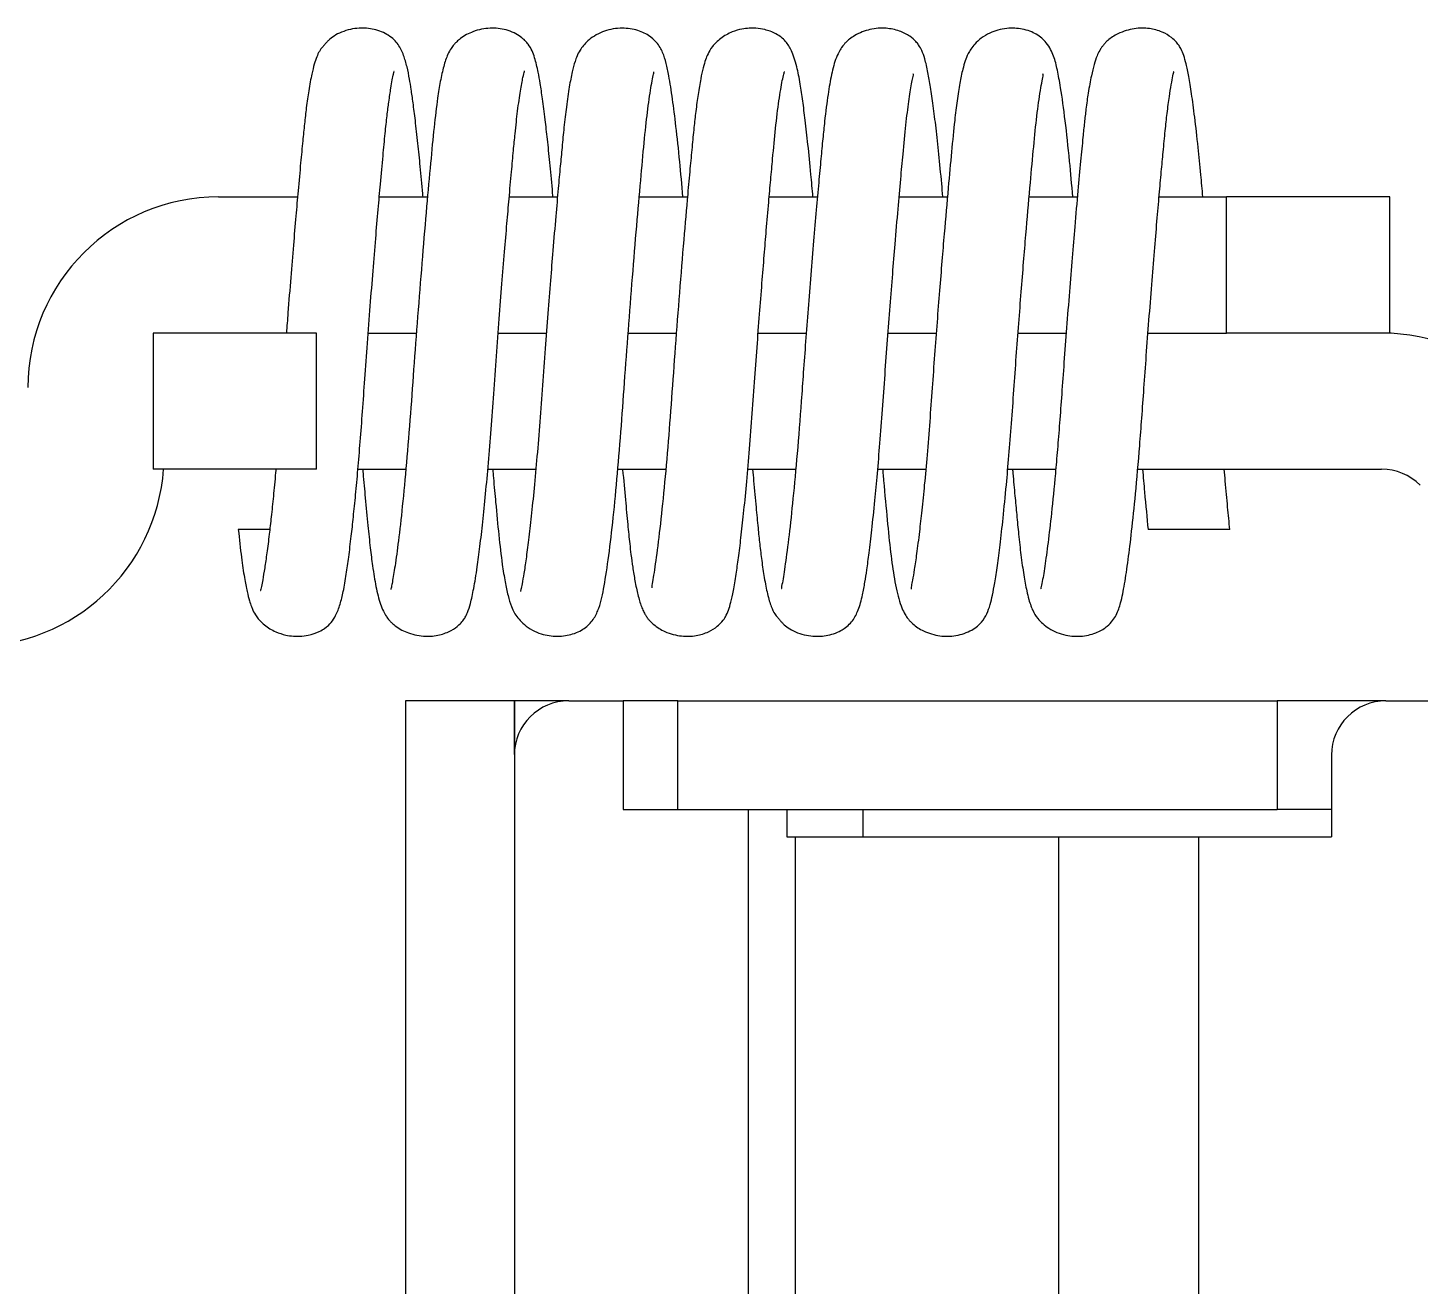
# Model space of a CAD drawing. Extents: x -3080 to 28500, y -1326 to 31609.
# Drawn here: x 15015.49 to 15018.046, y 26406.261 to 26408.572 of the extents above; entities that cross this region are included whole.
import ezdxf

# ---------------------------------------------------------------- set-up
doc = ezdxf.new("R2010")
doc.units = 0
doc.header["$LTSCALE"] = 100
doc.layers.add('0-xref', color=8, linetype='Continuous')
doc.layers.add('188K-SM-07-F10-MECH-CR PIPE-Y2257103$0$AP7P1-SM-08-FNN-120-A(4)-SMP$0$15P6-SM-08-FNN-320-A(10)-UIS-TCM$0$15P6-SM-08-FNN-00-(@10)170308-MIC$0$0-CDS', color=140, linetype='Continuous')

# ---------------------------------------------------------------- blocks, each defined once
blk = doc.blocks.new('188K-SM-07-F10-MECH-CR PIPE-Y2257103$0$CDS-CVD')
at = {"layer": '188K-SM-07-F10-MECH-CR PIPE-Y2257103$0$AP7P1-SM-08-FNN-120-A(4)-SMP$0$15P6-SM-08-FNN-320-A(10)-UIS-TCM$0$15P6-SM-08-FNN-00-(@10)170308-MIC$0$0-CDS', "ltscale": 0.1}
for p, q in [((15015.84, -72926.5019), (15015.985, -72926.5019)), ((15016.1351, -72926.5019), (15016.2236, -72926.5019)), ((15016.3736, -72926.5019), (15016.4622, -72926.5019)), ((15016.6122, -72926.5019), (15016.7007, -72926.5019)), ((15016.8508, -72926.5019), (15016.9393, -72926.5019)), ((15017.0894, -72926.5019), (15017.1779, -72926.5019)), ((15017.3279, -72926.5019), (15017.4164, -72926.5019)), ((15017.5665, -72926.5019), (15017.69, -72926.5019)), ((15017.69, -72926.7519), (15017.69, -72926.5019)), ((15017.99, -72926.5019), (15017.69, -72926.5019)), ((15017.99, -72926.7519), (15017.99, -72926.5019)), ((15015.72, -72926.7519), (15015.72, -72927.0019)), ((15016.02, -72926.7519), (15015.72, -72926.7519)), ((15016.02, -72927.0019), (15016.02, -72926.7519)), ((15016.1148, -72926.7519), (15016.2031, -72926.7519)), ((15016.3533, -72926.7519), (15016.4417, -72926.7519)), ((15016.5919, -72926.7519), (15016.6803, -72926.7519)), ((15016.8305, -72926.7519), (15016.9188, -72926.7519)), ((15017.069, -72926.7519), (15017.1574, -72926.7519)), ((15017.3076, -72926.7519), (15017.3959, -72926.7519)), ((15017.5462, -72926.7519), (15017.69, -72926.7519)), ((15017.99, -72926.7519), (15017.69, -72926.7519)), ((15016.02, -72927.0019), (15015.72, -72927.0019)), ((15016.0958, -72927.0019), (15016.1838, -72927.0019)), ((15016.3344, -72927.0019), (15016.4224, -72927.0019)), ((15016.5729, -72927.0019), (15016.6609, -72927.0019)), ((15016.8115, -72927.0019), (15016.8994, -72927.0019)), ((15017.0501, -72927.0019), (15017.1381, -72927.0019)), ((15017.2886, -72927.0019), (15017.3767, -72927.0019)), ((15017.5271, -72927.0019), (15017.975, -72927.0019)), ((15015.9337, -72927.1127), (15015.8763, -72927.1127)), ((15017.6213, -72927.1127), (15017.5463, -72927.1127)), ((15017.6963, -72927.1127), (15017.6213, -72927.1127)), ((15016.183, -72927.4269), (15016.183, -72929.5269)), ((15016.383, -72927.4269), (15016.183, -72927.4269)), ((15016.383, -72927.4269), (15016.383, -72929.5269)), ((15016.483, -72927.4269), (15016.383, -72927.4269)), ((15016.383, -72927.5255), (15016.383, -72927.4269)), ((15016.483, -72927.4269), (15016.583, -72927.4269)), ((15016.583, -72927.4269), (15016.583, -72927.6269)), ((15016.683, -72927.4269), (15016.583, -72927.4269)), ((15016.683, -72927.6269), (15016.683, -72927.4269)), ((15016.683, -72927.4269), (15017.783, -72927.4269)), ((15017.783, -72927.4269), (15017.783, -72927.6269)), ((15017.983, -72927.4269), (15017.783, -72927.4269)), ((15017.983, -72927.4269), (15018.283, -72927.4269)), ((15017.883, -72927.5269), (15017.883, -72927.6769)), ((15016.583, -72927.6269), (15016.683, -72927.6269)), ((15016.683, -72927.6269), (15017.783, -72927.6269)), ((15016.8131, -72929.3269), (15016.8131, -72927.6269)), ((15016.883, -72927.6269), (15016.883, -72927.6769)), ((15017.0227, -72927.6269), (15017.0227, -72927.6769)), ((15017.883, -72927.6269), (15017.783, -72927.6269)), ((15016.883, -72927.6769), (15016.8989, -72927.6769)), ((15016.8989, -72929.2769), (15016.8989, -72927.6769)), ((15016.8989, -72927.6769), (15017.3824, -72927.6769)), ((15017.3824, -72929.2769), (15017.3824, -72927.6769)), ((15017.3824, -72927.6769), (15017.6396, -72927.6769)), ((15017.6396, -72927.6769), (15017.883, -72927.6769)), ((15017.6396, -72929.2769), (15017.6396, -72927.6769))]:
    blk.add_line(p, q, dxfattribs=at)
for centre, radius, start, end in [((15015.84, -72926.8519), 0.35, 90, 180), ((15017.975, -72927.1019), 0.35, 45, 90), ((15015.39, -72926.9769), 0.35, 270, 355.904), ((15017.975, -72927.1019), 0.1, 45, 90), ((15016.483, -72927.5269), 0.1, 90, 180), ((15017.983, -72927.5269), 0.1, 90, 180)]:
    blk.add_arc(centre, radius, start, end, dxfattribs=at)
for points, knots in [([(15016.2154, -72926.5019), (15016.2152, -72926.5), (15016.2136, -72926.4803), (15016.2104, -72926.4471), (15016.2059, -72926.4017), (15016.2014, -72926.3625), (15016.1973, -72926.3299), (15016.1937, -72926.305), (15016.1904, -72926.2843), (15016.1862, -72926.2625), (15016.1795, -72926.2401), (15016.1727, -72926.2254), (15016.1629, -72926.2135), (15016.1532, -72926.2057), (15016.1405, -72926.1988), (15016.1211, -72926.1927), (15016.1023, -72926.1913), (15016.0823, -72926.1939), (15016.0661, -72926.1988), (15016.0518, -72926.2062), (15016.0436, -72926.2127), (15016.0388, -72926.2177), (15016.0365, -72926.2203), (15016.0351, -72926.222), (15016.0339, -72926.2235), (15016.0323, -72926.2255), (15016.0296, -72926.2287), (15016.0281, -72926.23), (15016.0242, -72926.2358), (15016.0202, -72926.2443), (15016.0156, -72926.2582), (15016.0107, -72926.278), (15016.0058, -72926.3045), (15016.0013, -72926.336), (15015.9977, -72926.3671), (15015.9943, -72926.4005), (15015.9905, -72926.4412), (15015.9863, -72926.4875), (15015.9818, -72926.5382), (15015.9773, -72926.5914), (15015.9724, -72926.6509), (15015.9681, -72926.7054), (15015.9655, -72926.7396), (15015.9645, -72926.7519)], [0, 0, 0, 0, 0.004267, 0.044872, 0.082531, 0.123453, 0.159479, 0.190506, 0.217405, 0.250424, 0.284727, 0.324729, 0.343329, 0.359209, 0.372222, 0.383527, 0.405085, 0.41711, 0.428767, 0.439457, 0.449405, 0.453345, 0.454954, 0.45643, 0.457903, 0.459511, 0.463548, 0.478976, 0.496612, 0.527343, 0.557818, 0.589965, 0.633991, 0.671782, 0.703589, 0.734388, 0.770717, 0.813069, 0.848802, 0.887823, 0.929915, 0.974734, 1, 1, 1, 1]), ([(15016.4539, -72926.5019), (15016.4535, -72926.4973), (15016.4517, -72926.4749), (15016.4482, -72926.4392), (15016.4439, -72926.3964), (15016.4393, -72926.3571), (15016.4349, -72926.3227), (15016.4306, -72926.2941), (15016.4264, -72926.2701), (15016.4205, -72926.2452), (15016.4128, -72926.2259), (15016.3987, -72926.2103), (15016.3833, -72926.2007), (15016.3632, -72926.1932), (15016.3381, -72926.1908), (15016.3097, -72926.1961), (15016.2882, -72926.2073), (15016.2773, -72926.2167), (15016.2704, -72926.224), (15016.2658, -72926.2306), (15016.2591, -72926.2431), (15016.2531, -72926.2613), (15016.247, -72926.2887), (15016.2413, -72926.3243), (15016.2355, -72926.3727), (15016.2292, -72926.4398), (15016.2219, -72926.5196), (15016.2142, -72926.6108), (15016.2064, -72926.7083), (15016.1989, -72926.8063), (15016.1923, -72926.9016), (15016.185, -72926.9912), (15016.1775, -72927.0704), (15016.1703, -72927.1339), (15016.1641, -72927.1799), (15016.1596, -72927.2055), (15016.1575, -72927.2183), (15016.1558, -72927.2228), (15016.157, -72927.222), (15016.157, -72927.222)], [0, 0, 0, 0, 0.007337, 0.035729, 0.062379, 0.087107, 0.116886, 0.142917, 0.165262, 0.197294, 0.230481, 0.248113, 0.257221, 0.266077, 0.283174, 0.300993, 0.31449, 0.319209, 0.322891, 0.332902, 0.349215, 0.379677, 0.41019, 0.43888, 0.480603, 0.522919, 0.567988, 0.614953, 0.662246, 0.708893, 0.754307, 0.801125, 0.847748, 0.891653, 0.932024, 0.968364, 0.984966, 0.999835, 1, 1, 1, 1]), ([(15016.6924, -72926.5019), (15016.6905, -72926.4799), (15016.6863, -72926.4324), (15016.6799, -72926.3729), (15016.6733, -72926.3205), (15016.6673, -72926.2825), (15016.6618, -72926.2564), (15016.6565, -72926.2378), (15016.6468, -72926.22), (15016.6304, -72926.205), (15016.6074, -72926.1941), (15016.5748, -72926.1905), (15016.5483, -72926.1966), (15016.5304, -72926.2057), (15016.5151, -72926.2168), (15016.5025, -72926.2328), (15016.4976, -72926.2441), (15016.4935, -72926.2552), (15016.4888, -72926.2732), (15016.4836, -72926.2999), (15016.4787, -72926.3341), (15016.4742, -72926.3721), (15016.4707, -72926.4091), (15016.4671, -72926.4464), (15016.4633, -72926.4884), (15016.4588, -72926.5398), (15016.454, -72926.5967), (15016.4491, -72926.6566), (15016.4443, -72926.7169), (15016.4394, -72926.7815), (15016.4345, -72926.8485), (15016.4298, -72926.9153), (15016.4246, -72926.9789), (15016.4193, -72927.0372), (15016.414, -72927.0885), (15016.4091, -72927.1319), (15016.4045, -72927.167), (15016.4005, -72927.1936), (15016.3971, -72927.2125), (15016.3952, -72927.2227), (15016.3935, -72927.227), (15016.3942, -72927.2264), (15016.3943, -72927.2263)], [0, 0, 0, 0, 0.0358, 0.077068, 0.114708, 0.153905, 0.180801, 0.206788, 0.230263, 0.245612, 0.261592, 0.277791, 0.296636, 0.30724, 0.316431, 0.330849, 0.343291, 0.357961, 0.382194, 0.411636, 0.443475, 0.4713, 0.495215, 0.516273, 0.539311, 0.566743, 0.598524, 0.625087, 0.653775, 0.684301, 0.716287, 0.7491, 0.78191, 0.814323, 0.84597, 0.876519, 0.905692, 0.933276, 0.959127, 0.981601, 0.998599, 1, 1, 1, 1]), ([(15016.9311, -72926.5019), (15016.9299, -72926.488), (15016.9269, -72926.4539), (15016.9221, -72926.4065), (15016.9171, -72926.3616), (15016.9124, -72926.3253), (15016.9076, -72926.2928), (15016.9015, -72926.2606), (15016.8927, -72926.2342), (15016.8845, -72926.2197), (15016.8738, -72926.2094), (15016.8649, -72926.2032), (15016.8533, -72926.1979), (15016.8409, -72926.1941), (15016.8279, -72926.1921), (15016.8131, -72926.192), (15016.7986, -72926.1939), (15016.7815, -72926.1989), (15016.7616, -72926.2097), (15016.7454, -72926.2261), (15016.7374, -72926.2407), (15016.7337, -72926.2507), (15016.7292, -72926.2655), (15016.7248, -72926.2858), (15016.7203, -72926.3122), (15016.7162, -72926.3427), (15016.7125, -72926.3752), (15016.7091, -72926.4102), (15016.7053, -72926.4509), (15016.7003, -72926.5066), (15016.6937, -72926.5822), (15016.686, -72926.6772), (15016.6783, -72926.7761), (15016.6715, -72926.8724), (15016.6646, -72926.9636), (15016.6569, -72927.048), (15016.649, -72927.122), (15016.6412, -72927.1792), (15016.6374, -72927.2057), (15016.6349, -72927.218), (15016.6352, -72927.2191), (15016.6353, -72927.2196)], [0, 0, 0, 0, 0.023105, 0.056373, 0.086927, 0.114539, 0.142005, 0.173535, 0.208861, 0.236215, 0.247103, 0.255724, 0.262441, 0.268088, 0.276934, 0.283495, 0.291532, 0.303354, 0.31811, 0.331874, 0.344892, 0.360154, 0.379883, 0.404175, 0.432359, 0.458274, 0.480241, 0.504286, 0.528718, 0.555442, 0.599618, 0.647606, 0.695214, 0.741025, 0.786804, 0.833862, 0.881752, 0.930435, 0.978491, 0.990385, 1, 1, 1, 1]), ([(15017.1696, -72926.5019), (15017.1689, -72926.4938), (15017.1665, -72926.4659), (15017.1623, -72926.4232), (15017.1571, -72926.3751), (15017.152, -72926.3342), (15017.1471, -72926.3003), (15017.142, -72926.2713), (15017.1371, -72926.2498), (15017.1317, -72926.2343), (15017.1271, -72926.2253), (15017.1199, -72926.2161), (15017.1085, -72926.2058), (15017.0897, -72926.1962), (15017.0628, -72926.1909), (15017.0374, -72926.193), (15017.013, -72926.2019), (15016.9989, -72926.2115), (15016.992, -72926.2176), (15016.9849, -72926.2254), (15016.9796, -72926.2337), (15016.9719, -72926.2499), (15016.9652, -72926.2756), (15016.9586, -72926.3134), (15016.9533, -72926.3542), (15016.9491, -72926.3954), (15016.9456, -72926.4326), (15016.9416, -72926.4762), (15016.9371, -72926.5266), (15016.9322, -72926.5833), (15016.9272, -72926.6443), (15016.9223, -72926.7065), (15016.9177, -72926.7666), (15016.9134, -72926.8234), (15016.9085, -72926.8932), (15016.9023, -72926.973), (15016.8946, -72927.0561), (15016.8871, -72927.1254), (15016.8798, -72927.1788), (15016.876, -72927.2067), (15016.8726, -72927.2207), (15016.8738, -72927.2208), (15016.8741, -72927.2209)], [0, 0, 0, 0, 0.012977, 0.044323, 0.074895, 0.104463, 0.132844, 0.159901, 0.1915, 0.215175, 0.231416, 0.239392, 0.249531, 0.261858, 0.275664, 0.29283, 0.308329, 0.314124, 0.318588, 0.322158, 0.335027, 0.3558, 0.39447, 0.431024, 0.470877, 0.492491, 0.515805, 0.541148, 0.56847, 0.597655, 0.628257, 0.658106, 0.68659, 0.713558, 0.738938, 0.78771, 0.834079, 0.878048, 0.923024, 0.968181, 0.990567, 1, 1, 1, 1]), ([(15017.4082, -72926.5019), (15017.4062, -72926.4797), (15017.4017, -72926.4284), (15017.3942, -72926.3604), (15017.3868, -72926.3058), (15017.3797, -72926.268), (15017.3741, -72926.244), (15017.3629, -72926.2206), (15017.3438, -72926.2033), (15017.3188, -72926.1928), (15017.2831, -72926.1912), (15017.259, -72926.1986), (15017.2404, -72926.2097), (15017.2252, -72926.2232), (15017.2148, -72926.2399), (15017.2104, -72926.2523), (15017.2051, -72926.2702), (15017.2006, -72926.2928), (15017.1958, -72926.3238), (15017.1906, -72926.3652), (15017.1855, -72926.418), (15017.1791, -72926.4877), (15017.1731, -72926.5563), (15017.1677, -72926.6204), (15017.1634, -72926.6746), (15017.1588, -72926.7323), (15017.1543, -72926.7923), (15017.1498, -72926.8537), (15017.1454, -72926.9156), (15017.1406, -72926.9753), (15017.1357, -72927.0299), (15017.1309, -72927.0769), (15017.1262, -72927.1197), (15017.1216, -72927.1563), (15017.1173, -72927.1852), (15017.114, -72927.2045), (15017.1115, -72927.217), (15017.1109, -72927.2209), (15017.1116, -72927.2216), (15017.1118, -72927.2218)], [0, 0, 0, 0, 0.036742, 0.084736, 0.132872, 0.16472, 0.196099, 0.226928, 0.249073, 0.268422, 0.28426, 0.305131, 0.317359, 0.32786, 0.344518, 0.360705, 0.379261, 0.407933, 0.437842, 0.465945, 0.505054, 0.543965, 0.588921, 0.613871, 0.640287, 0.667982, 0.696715, 0.7262, 0.756738, 0.788702, 0.81924, 0.847824, 0.8742, 0.905655, 0.932738, 0.955459, 0.971425, 0.990666, 1, 1, 1, 1]), ([(15017.6468, -72926.5019), (15017.6456, -72926.4881), (15017.6428, -72926.456), (15017.6378, -72926.4063), (15017.6321, -72926.3557), (15017.6263, -72926.3128), (15017.6211, -72926.2808), (15017.6164, -72926.2583), (15017.6123, -72926.243), (15017.6081, -72926.2325), (15017.6038, -72926.2249), (15017.5987, -72926.2179), (15017.5886, -72926.2081), (15017.5721, -72926.1983), (15017.5517, -72926.1928), (15017.5349, -72926.1918), (15017.5167, -72926.1931), (15017.4938, -72926.1996), (15017.4757, -72926.2113), (15017.468, -72926.2189), (15017.4655, -72926.2217), (15017.4632, -72926.2244), (15017.4604, -72926.2282), (15017.4565, -72926.2344), (15017.452, -72926.244), (15017.4471, -72926.2586), (15017.4417, -72926.2806), (15017.4366, -72926.3082), (15017.4325, -72926.3382), (15017.4293, -72926.3652), (15017.4262, -72926.3964), (15017.4223, -72926.4375), (15017.4173, -72926.4921), (15017.412, -72926.552), (15017.4068, -72926.6144), (15017.4018, -72926.6766), (15017.3967, -72926.7413), (15017.392, -72926.8044), (15017.3878, -72926.863), (15017.3839, -72926.9165), (15017.38, -72926.9653), (15017.375, -72927.0222), (15017.3692, -72927.0811), (15017.3626, -72927.1384), (15017.3562, -72927.1829), (15017.3526, -72927.2076), (15017.3489, -72927.2215), (15017.35, -72927.2212), (15017.3503, -72927.2211)], [0, 0, 0, 0, 0.022447, 0.052442, 0.089796, 0.123797, 0.15424, 0.181076, 0.203503, 0.221072, 0.231045, 0.2384, 0.247554, 0.259468, 0.272894, 0.280648, 0.289593, 0.306187, 0.317473, 0.321045, 0.322534, 0.324543, 0.330659, 0.339705, 0.356395, 0.378357, 0.402238, 0.432583, 0.456571, 0.475191, 0.493904, 0.521678, 0.553166, 0.588295, 0.616893, 0.6472, 0.678856, 0.709286, 0.737324, 0.763613, 0.788867, 0.812859, 0.856316, 0.89383, 0.932154, 0.972262, 0.992211, 1, 1, 1, 1]), ([(15015.8763, -72927.1127), (15015.8782, -72927.1303), (15015.8817, -72927.1633), (15015.8871, -72927.2), (15015.8921, -72927.2256), (15015.8962, -72927.2422), (15015.8998, -72927.2529), (15015.9029, -72927.2607), (15015.9091, -72927.2727), (15015.924, -72927.289), (15015.9437, -72927.3006), (15015.9613, -72927.3063), (15015.9758, -72927.3085), (15015.9905, -72927.3087), (15016.0067, -72927.3068), (15016.0239, -72927.3008), (15016.0385, -72927.2919), (15016.0482, -72927.2823), (15016.056, -72927.2696), (15016.0632, -72927.2509), (15016.0695, -72927.2253), (15016.0745, -72927.196), (15016.079, -72927.1631), (15016.0834, -72927.1278), (15016.0876, -72927.0893), (15016.0917, -72927.0486), (15016.0959, -72927.0024), (15016.1001, -72926.9512), (15016.1044, -72926.8954), (15016.1086, -72926.8347), (15016.1134, -72926.7697), (15016.1184, -72926.703), (15016.1236, -72926.6384), (15016.1284, -72926.579), (15016.1329, -72926.5258), (15016.1374, -72926.4747), (15016.1418, -72926.4278), (15016.1457, -72926.3862), (15016.1493, -72926.353), (15016.1529, -72926.3248), (15016.1561, -72926.303), (15016.159, -72926.2863), (15016.1611, -72926.2764), (15016.1623, -72926.2719), (15016.1621, -72926.2716), (15016.162, -72926.2715)], [0, 0, 0, 0, 0.038629, 0.072542, 0.100999, 0.123562, 0.140015, 0.150612, 0.163548, 0.177301, 0.192835, 0.20573, 0.214742, 0.221449, 0.230215, 0.242372, 0.250621, 0.267336, 0.28886, 0.317278, 0.343535, 0.374908, 0.402787, 0.432735, 0.457181, 0.483201, 0.510636, 0.539278, 0.568875, 0.59958, 0.632617, 0.666929, 0.699862, 0.73101, 0.760148, 0.78713, 0.819629, 0.848169, 0.873771, 0.896782, 0.926352, 0.949664, 0.973765, 0.992735, 1, 1, 1, 1]), ([(15016.1046, -72927.0019), (15016.1048, -72927.0042), (15016.1064, -72927.0227), (15016.1096, -72927.058), (15016.114, -72927.1046), (15016.1183, -72927.1459), (15016.1232, -72927.1842), (15016.1288, -72927.2186), (15016.1354, -72927.2453), (15016.1417, -72927.2614), (15016.147, -72927.2709), (15016.1517, -72927.2774), (15016.1584, -72927.2845), (15016.1696, -72927.2938), (15016.1857, -72927.3021), (15016.2047, -72927.3072), (15016.2232, -72927.3093), (15016.2445, -72927.3075), (15016.2673, -72927.2988), (15016.2809, -72927.2887), (15016.2892, -72927.2794), (15016.2934, -72927.2728), (15016.2982, -72927.263), (15016.303, -72927.2472), (15016.3086, -72927.2212), (15016.3144, -72927.1856), (15016.3199, -72927.1439), (15016.3251, -72927.099), (15016.3303, -72927.0476), (15016.3355, -72926.9904), (15016.3405, -72926.9287), (15016.3452, -72926.8629), (15016.3501, -72926.7948), (15016.3552, -72926.7269), (15016.3602, -72926.6626), (15016.3649, -72926.604), (15016.3693, -72926.5519), (15016.3735, -72926.5025), (15016.3776, -72926.4576), (15016.3812, -72926.4181), (15016.3849, -72926.38), (15016.3891, -72926.3419), (15016.3941, -72926.3064), (15016.3985, -72926.2828), (15016.4019, -72926.2711), (15016.4017, -72926.2707), (15016.4016, -72926.2705)], [0, 0, 0, 0, 0.003552, 0.029307, 0.060537, 0.08884, 0.115194, 0.151456, 0.18957, 0.20816, 0.221885, 0.230823, 0.234467, 0.239171, 0.252579, 0.2611, 0.27008, 0.284818, 0.297423, 0.308499, 0.31672, 0.326332, 0.340183, 0.365029, 0.397619, 0.434031, 0.462805, 0.492653, 0.523366, 0.554694, 0.586352, 0.61808, 0.650921, 0.683089, 0.713521, 0.741908, 0.768039, 0.791788, 0.819655, 0.84322, 0.863369, 0.894798, 0.92897, 0.96155, 0.987418, 1, 1, 1, 1]), ([(15016.3432, -72927.0019), (15016.3436, -72927.0073), (15016.3455, -72927.0287), (15016.3493, -72927.07), (15016.3545, -72927.1253), (15016.3602, -72927.1735), (15016.3658, -72927.2088), (15016.3707, -72927.233), (15016.3764, -72927.2515), (15016.3828, -72927.2671), (15016.3983, -72927.286), (15016.4158, -72927.2975), (15016.435, -72927.3058), (15016.4609, -72927.3103), (15016.4941, -72927.3048), (15016.5156, -72927.2924), (15016.5303, -72927.2756), (15016.5414, -72927.2503), (15016.5476, -72927.219), (15016.5566, -72927.1623), (15016.5646, -72927.0925), (15016.5723, -72927.0119), (15016.5795, -72926.9238), (15016.586, -72926.8306), (15016.5932, -72926.734), (15016.6008, -72926.6366), (15016.6085, -72926.5441), (15016.6157, -72926.4621), (15016.622, -72926.3937), (15016.6271, -72926.3465), (15016.6313, -72926.3158), (15016.6346, -72926.2958), (15016.6372, -72926.2813), (15016.6393, -72926.2731), (15016.639, -72926.2725), (15016.6388, -72926.2723)], [0, 0, 0, 0, 0.008521, 0.034236, 0.072159, 0.113075, 0.142595, 0.170684, 0.194387, 0.209837, 0.228014, 0.239786, 0.251346, 0.269327, 0.285682, 0.305947, 0.32827, 0.351094, 0.397624, 0.444925, 0.492319, 0.539109, 0.584694, 0.628935, 0.674383, 0.720843, 0.767327, 0.811996, 0.854005, 0.894439, 0.916203, 0.93965, 0.964642, 0.988063, 1, 1, 1, 1]), ([(15016.5817, -72927.0019), (15016.5817, -72927.002), (15016.5835, -72927.0221), (15016.5867, -72927.0566), (15016.591, -72927.1022), (15016.5942, -72927.1348), (15016.5972, -72927.1603), (15016.6004, -72927.1835), (15016.6045, -72927.2088), (15016.6097, -72927.2335), (15016.6148, -72927.2509), (15016.6195, -72927.2623), (15016.623, -72927.2688), (15016.6263, -72927.2738), (15016.6289, -72927.2772), (15016.6314, -72927.28), (15016.6342, -72927.2831), (15016.6427, -72927.2909), (15016.6621, -72927.3026), (15016.6853, -72927.3082), (15016.7032, -72927.3088), (15016.7199, -72927.3073), (15016.7395, -72927.3013), (15016.755, -72927.2914), (15016.766, -72927.2802), (15016.7716, -72927.2711), (15016.7764, -72927.2603), (15016.7807, -72927.2454), (15016.7852, -72927.2245), (15016.7899, -72927.1971), (15016.7945, -72927.1644), (15016.7991, -72927.1275), (15016.804, -72927.0831), (15016.809, -72927.0312), (15016.8142, -72926.9723), (15016.8191, -72926.9088), (15016.8237, -72926.8434), (15016.8284, -72926.7794), (15016.833, -72926.7184), (15016.8374, -72926.6617), (15016.8416, -72926.6103), (15016.8457, -72926.5604), (15016.8497, -72926.5139), (15016.8536, -72926.4703), (15016.8578, -72926.4238), (15016.8626, -72926.3728), (15016.8686, -72926.3229), (15016.8741, -72926.2916), (15016.8774, -72926.276), (15016.8792, -72926.2716), (15016.8781, -72926.2724), (15016.878, -72926.2725)], [0, 0, 0, 0, 0.000191, 0.031846, 0.059834, 0.084589, 0.09934, 0.117612, 0.139844, 0.166217, 0.194127, 0.208162, 0.219254, 0.227415, 0.23271, 0.234359, 0.235862, 0.239728, 0.25164, 0.268631, 0.277122, 0.284639, 0.297709, 0.309272, 0.317953, 0.330134, 0.348455, 0.369783, 0.395781, 0.425553, 0.450347, 0.477184, 0.505938, 0.536411, 0.568324, 0.60131, 0.633121, 0.663536, 0.692436, 0.719529, 0.744593, 0.767481, 0.794472, 0.817439, 0.839984, 0.876878, 0.918013, 0.95968, 0.980063, 0.999192, 1, 1, 1, 1]), ([(15016.8203, -72927.0019), (15016.8209, -72927.009), (15016.8231, -72927.0338), (15016.8265, -72927.0698), (15016.8301, -72927.1084), (15016.8334, -72927.1407), (15016.8372, -72927.1717), (15016.8419, -72927.2031), (15016.8477, -72927.2322), (15016.8541, -72927.2543), (15016.8593, -72927.2654), (15016.8634, -72927.271), (15016.8649, -72927.2723), (15016.8669, -72927.2747), (15016.8684, -72927.2765), (15016.8695, -72927.278), (15016.8709, -72927.2796), (15016.873, -72927.2821), (15016.8778, -72927.2872), (15016.8853, -72927.2935), (15016.8992, -72927.3011), (15016.9153, -72927.3063), (15016.9354, -72927.3093), (15016.9542, -72927.3083), (15016.9734, -72927.3027), (15016.9867, -72927.296), (15016.9966, -72927.2884), (15017.0043, -72927.2796), (15017.0096, -72927.2709), (15017.0162, -72927.256), (15017.0219, -72927.2352), (15017.0265, -72927.21), (15017.0302, -72927.1858), (15017.0345, -72927.1543), (15017.0394, -72927.1123), (15017.0445, -72927.0633), (15017.0495, -72927.0095), (15017.0542, -72926.9537), (15017.0588, -72926.8926), (15017.0633, -72926.8288), (15017.068, -72926.7649), (15017.0727, -72926.7029), (15017.0774, -72926.6441), (15017.0823, -72926.5841), (15017.0873, -72926.5254), (15017.0921, -72926.4703), (15017.097, -72926.4179), (15017.1017, -72926.3688), (15017.1069, -72926.3257), (15017.1115, -72926.2974), (15017.1147, -72926.2814), (15017.1161, -72926.2762), (15017.1146, -72926.2765), (15017.1142, -72926.2766)], [0, 0, 0, 0, 0.0112849, 0.0392389, 0.0631094, 0.0836558, 0.1062852, 0.1330351, 0.1640526, 0.1965981, 0.2248769, 0.2342989, 0.2427776, 0.2457414, 0.2469083, 0.2479446, 0.2489396, 0.2499876, 0.2525082, 0.2591898, 0.2664253, 0.274295, 0.282585, 0.2973214, 0.3050044, 0.3136311, 0.3241985, 0.3366448, 0.3506261, 0.3640781, 0.3948221, 0.4180633, 0.4392301, 0.4645948, 0.4941266, 0.5276411, 0.5551771, 0.5844892, 0.6152455, 0.6458689, 0.6758421, 0.7049177, 0.7328292, 0.7593595, 0.7922985, 0.8222573, 0.8491353, 0.8850759, 0.9199025, 0.9537633, 0.9715445, 0.992625, 1, 1, 1, 1]), ([(15017.0589, -72927.0019), (15017.0592, -72927.0054), (15017.0619, -72927.0366), (15017.0666, -72927.0866), (15017.0728, -72927.1496), (15017.0796, -72927.1997), (15017.0867, -72927.2347), (15017.0936, -72927.2557), (15017.0991, -72927.2673), (15017.104, -72927.2747), (15017.1091, -72927.2808), (15017.1179, -72927.2894), (15017.1365, -72927.3014), (15017.1648, -72927.3091), (15017.1932, -72927.3091), (15017.2253, -72927.2978), (15017.243, -72927.281), (15017.2503, -72927.268), (15017.2567, -72927.2507), (15017.261, -72927.232), (15017.265, -72927.2101), (15017.2697, -72927.1796), (15017.2748, -72927.1401), (15017.2803, -72927.0909), (15017.2858, -72927.0355), (15017.2909, -72926.9766), (15017.2956, -72926.9182), (15017.2999, -72926.8569), (15017.3043, -72926.7953), (15017.3089, -72926.7349), (15017.3134, -72926.6769), (15017.3177, -72926.6223), (15017.3231, -72926.5572), (15017.3291, -72926.487), (15017.3357, -72926.416), (15017.3414, -72926.357), (15017.3467, -72926.3174), (15017.3512, -72926.2915), (15017.354, -72926.2789), (15017.3534, -72926.277), (15017.3531, -72926.2761)], [0, 0, 0, 0, 0.005405, 0.049138, 0.090554, 0.13224, 0.177058, 0.200362, 0.218398, 0.230105, 0.233839, 0.237845, 0.249629, 0.266397, 0.28372, 0.301196, 0.319007, 0.340906, 0.362099, 0.382874, 0.407904, 0.437403, 0.466942, 0.500058, 0.536453, 0.565621, 0.596068, 0.626344, 0.655769, 0.684474, 0.712205, 0.738742, 0.763914, 0.809647, 0.849972, 0.890028, 0.932569, 0.954821, 0.977976, 1, 1, 1, 1]), ([(15017.2974, -72927.0019), (15017.2976, -72927.0043), (15017.2991, -72927.0214), (15017.3017, -72927.0495), (15017.3052, -72927.0871), (15017.3088, -72927.1238), (15017.313, -72927.1618), (15017.318, -72927.1966), (15017.3228, -72927.2226), (15017.327, -72927.2402), (15017.331, -72927.2524), (15017.334, -72927.2604), (15017.3435, -72927.2774), (15017.361, -72927.2928), (15017.3784, -72927.3017), (15017.3982, -72927.308), (15017.4262, -72927.3098), (15017.4538, -72927.3023), (15017.4766, -72927.2874), (15017.4895, -72927.2682), (15017.497, -72927.2449), (15017.503, -72927.2146), (15017.5098, -72927.1696), (15017.5163, -72927.1152), (15017.5235, -72927.0457), (15017.5298, -72926.9738), (15017.5349, -72926.9075), (15017.5388, -72926.8522), (15017.5431, -72926.792), (15017.5479, -72926.728), (15017.553, -72926.6637), (15017.5579, -72926.6028), (15017.5625, -72926.5476), (15017.5667, -72926.4988), (15017.5705, -72926.4564), (15017.5742, -72926.4169), (15017.5776, -72926.381), (15017.5815, -72926.3459), (15017.5853, -72926.3176), (15017.589, -72926.2943), (15017.5918, -72926.2793), (15017.5939, -72926.2719), (15017.5933, -72926.272), (15017.5932, -72926.2721)], [0, 0, 0, 0, 0.003831, 0.027247, 0.048045, 0.071422, 0.098544, 0.129863, 0.159805, 0.17891, 0.195048, 0.208269, 0.221, 0.237647, 0.248147, 0.25824, 0.274975, 0.291386, 0.306462, 0.331467, 0.359906, 0.39991, 0.438536, 0.476085, 0.518392, 0.566137, 0.591676, 0.618156, 0.646586, 0.677157, 0.708181, 0.737683, 0.765426, 0.791251, 0.815065, 0.836834, 0.862729, 0.88639, 0.91465, 0.940248, 0.969159, 0.993303, 1, 1, 1, 1]), ([(15015.9453, -72927.0019), (15015.9451, -72927.004), (15015.9436, -72927.0216), (15015.9407, -72927.0511), (15015.9368, -72927.089), (15015.9328, -72927.1239), (15015.9287, -72927.1559), (15015.9246, -72927.1842), (15015.9211, -72927.2045), (15015.919, -72927.2172), (15015.9165, -72927.2251), (15015.9173, -72927.2247), (15015.9174, -72927.2247)], [0, 0, 0, 0, 0.016894, 0.145004, 0.265288, 0.377059, 0.512077, 0.641514, 0.776196, 0.87953, 0.984642, 1, 1, 1, 1]), ([(15017.536, -72927.0019), (15017.5373, -72927.0161), (15017.5409, -72927.057), (15017.5442, -72927.0907), (15017.5463, -72927.1127)], [0, 0, 0, 0, 0.347224, 1, 1, 1, 1]), ([(15017.6963, -72927.1127), (15017.695, -72927.0992), (15017.6923, -72927.0714), (15017.6888, -72927.0338), (15017.6867, -72927.0092), (15017.6861, -72927.0019)], [0, 0, 0, 0, 0.402488, 0.824557, 1, 1, 1, 1])]:
    blk.add_open_spline(points, degree=3, knots=knots, dxfattribs=at)
blk = doc.blocks.new('188K-SM-07-F10-MECH-CR PIPE-Y2257103')
blk.add_blockref('188K-SM-07-F10-MECH-CR PIPE-Y2257103$0$CDS-CVD', (0, 99334.7631))

msp = doc.modelspace()

# ---------------------------------------------------------------- block references
at = {"layer": '0-xref'}
msp.add_blockref('188K-SM-07-F10-MECH-CR PIPE-Y2257103', (0, 0), dxfattribs=at)

doc.saveas('drawing.dxf')
